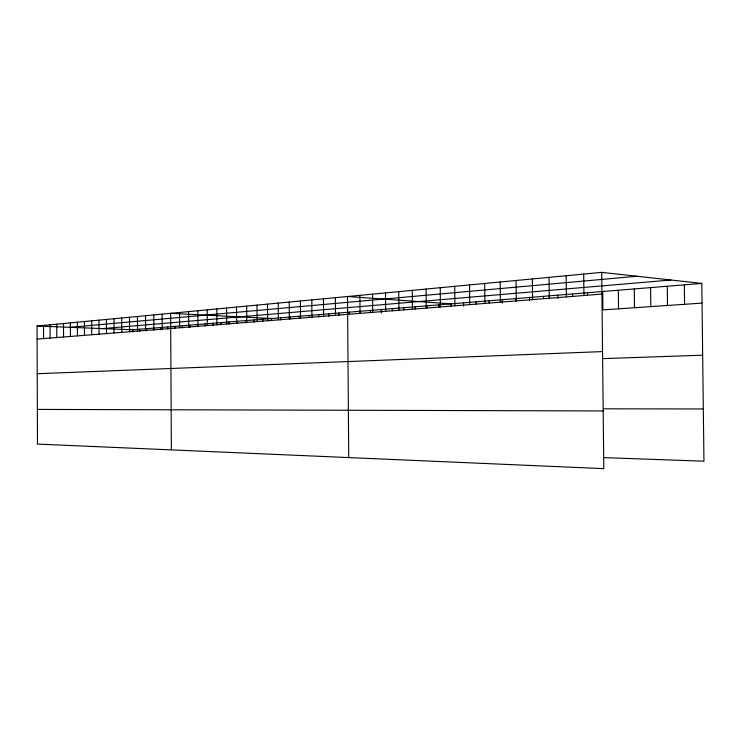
<?xml version="1.0" encoding="UTF-8"?>
<svg xmlns="http://www.w3.org/2000/svg" width="741" height="741" viewBox="0 0 741 741"><rect width="100%" height="100%" fill="white"/><g stroke="black" fill="none" stroke-linecap="round" stroke-linejoin="round"><path stroke-width="1.11" d="M601.692 272.355L603.804 468.645L37.476 444.081L37.05 326.031L601.692 272.355L701.801 283.423L703.95 461.198L604.517 457.651M69.987 327.327L636.954 276.254M102.545 328.606L670.92 280.005M37.05 326.031L132.908 329.791L701.801 283.423M37.096 339.109L601.924 294.075M702.042 303.106L602.915 309.895L602.72 291.5M37.226 373.723L602.544 351.595M603.443 358.598L702.672 355.208M603.989 408.828L703.32 408.958M37.346 409.412L603.183 410.949M684.341 284.85L684.573 304.301M667.27 286.239L667.493 305.468M650.589 287.601L650.811 306.617M634.277 288.925L634.491 307.737M618.327 290.231L618.531 308.83M587.456 292.741L587.474 295.02M583.695 274.059L583.927 295.511M572.506 293.964L572.534 296.215M566.161 275.726L566.383 296.909M557.88 295.159L557.908 298.493M549.062 277.356L549.266 298.271M543.551 296.326L543.579 298.53M532.371 278.94L532.575 299.605M529.528 297.465L529.556 300.735M516.088 280.487L516.292 300.902M515.782 298.586L515.81 300.892M502.324 299.688L502.352 303.106M500.194 281.997L500.388 302.171M489.125 300.763L489.153 303.013M484.679 283.479L484.864 303.412M476.194 301.809L476.213 304.051M469.525 284.915L469.701 304.616M463.514 302.847L463.551 306.163M454.715 286.322L454.891 305.801M451.102 306.052L451.084 303.856L347.501 296.52L348.724 457.586M440.247 287.703L440.413 306.959M438.894 304.857L438.913 307.024M426.936 305.829L426.955 308.136M426.103 289.046L426.26 308.08M415.201 306.783L415.219 309.062M412.274 290.361L412.431 309.182M403.688 307.728L403.706 309.979M398.751 291.648L398.899 310.266M392.378 308.645L392.397 310.887M385.515 292.908L385.663 311.322M381.291 309.553L381.319 312.878M372.575 294.131L372.714 312.35M370.398 310.433L370.417 312.637M359.904 295.344L360.043 313.36M359.7 311.313L359.718 313.489M349.196 312.165L349.215 314.323M338.878 313.008L338.896 315.305M335.358 297.669L335.497 315.323M328.745 313.832L328.763 316.111M323.474 298.799L323.595 316.268M318.787 314.647L318.797 316.907M311.822 299.91L311.942 317.194M308.997 315.444L309.006 317.685M300.411 300.994L300.531 318.111M299.373 316.222L299.392 318.454M289.916 317L289.935 319.204M289.231 302.059L289.342 319M280.617 317.75L280.635 319.945M278.264 303.097L278.375 319.871M271.493 320.668L271.475 318.5L170.634 313.332L171.356 449.889M267.52 304.125L267.631 320.733M262.722 319.214L262.74 321.362M256.979 305.125L257.09 321.575M254.107 319.917L254.126 322.224M246.651 306.107L246.753 322.4M245.632 320.603L245.651 322.9M237.296 321.288L237.305 323.558M236.509 307.07L236.611 323.206M229.08 321.955L229.099 324.215M226.57 308.015L226.663 323.993M220.994 322.613L221.013 324.854M216.807 308.941L216.9 324.771M213.037 323.261L213.047 325.484M207.23 309.858L207.323 325.54M205.192 323.9L205.211 326.105M197.828 310.748L197.921 326.29M197.476 324.53L197.486 326.716M189.872 325.151L189.881 327.327M188.603 311.628L188.686 327.022M182.379 325.762L182.388 327.92M179.535 312.489L179.618 327.744M174.996 326.364L175.006 328.504M167.725 326.957L167.735 329.078M162.122 314.147L162.205 329.134M160.556 327.541L160.575 329.838M153.757 314.934L153.832 329.801M153.498 328.115L153.507 330.403M146.533 328.68L146.551 330.949M145.542 315.722L145.606 330.458M139.669 329.245L139.688 331.496M137.456 316.49L137.52 331.107M132.908 329.791L132.917 332.033M129.499 317.241L129.573 331.736M121.681 317.991L121.756 332.366M113.994 318.723L114.058 332.978M106.435 319.436L106.491 333.58M98.988 320.149L99.053 334.172M91.671 320.844L91.727 334.756M84.455 321.529L84.52 335.33M77.37 322.205L77.425 335.895M70.386 322.863L70.441 336.451M63.513 323.521L63.559 336.998M56.742 324.16L56.798 337.544M50.082 324.799L50.129 338.072M43.515 325.419L43.562 338.6"/></g></svg>
